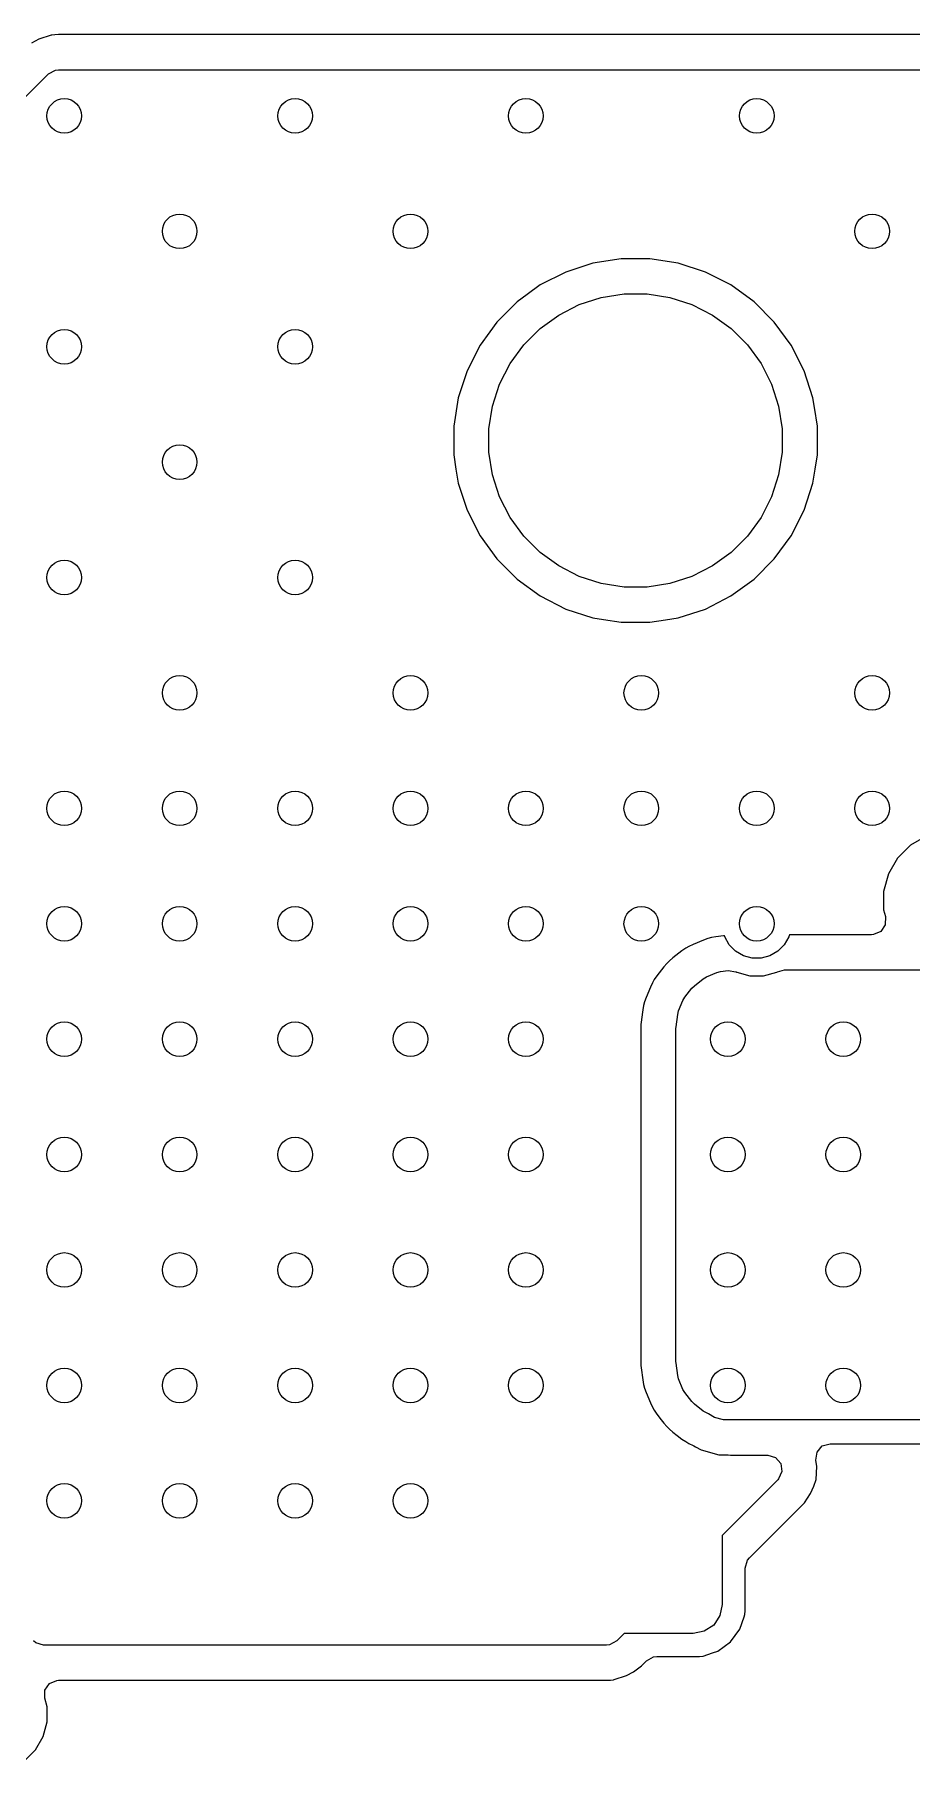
# Model space of a CAD drawing. Extents: x 2.65 to 6.49, y -4.64 to -1.62.
# Drawn here: x 4.301 to 4.6, y -2.687 to -2.098 of the extents above; entities that cross this region are included whole.
import ezdxf

# ---------------------------------------------------------------- set-up
doc = ezdxf.new("R2010")
doc.units = 0
doc.header["$MEASUREMENT"] = 0
doc.layers.add('BLACK', color=7, linetype='CONTINUOUS')

msp = doc.modelspace()

# ---------------------------------------------------------------- linework, layer by layer
at = {"layer": 'BLACK', "linetype": 'CONTINUOUS'}
for p, q in [((4.30231, -2.09979), (4.29989, -2.10111)), ((4.30651, -2.09842), (4.30231, -2.09979)), ((4.30231, -2.09979), (4.30231, -2.09979)), ((4.30679, -2.09839), (4.30651, -2.09842)), ((4.30651, -2.09842), (4.30651, -2.09842)), ((4.30782, -2.09828), (4.30679, -2.09839)), ((4.30911, -2.09821), (4.30782, -2.09828)), ((4.30782, -2.09828), (4.30782, -2.09828)), ((4.30782, -2.09828), (4.30782, -2.09828)), ((4.30782, -2.09828), (4.30782, -2.09828)), ((4.30782, -2.09828), (4.30782, -2.09828)), ((4.88882, -2.09821), (4.30911, -2.09821)), ((4.30911, -2.09821), (4.30911, -2.09821)), ((4.28371, -2.13361), (4.30566, -2.11167)), ((4.30566, -2.11167), (4.30807, -2.11035)), ((4.30807, -2.11035), (4.30911, -2.11024)), ((4.30911, -2.11024), (4.88882, -2.11024)), ((4.49138, -2.17621), (4.4821, -2.17923)), ((4.50102, -2.17469), (4.49138, -2.17621)), ((4.51079, -2.17469), (4.50102, -2.17469)), ((4.50102, -2.17469), (4.50102, -2.17469)), ((4.52043, -2.17621), (4.51079, -2.17469)), ((4.51079, -2.17469), (4.51079, -2.17469)), ((4.52972, -2.17923), (4.52043, -2.17621)), ((4.52043, -2.17621), (4.52043, -2.17621)), ((4.52043, -2.17621), (4.52043, -2.17621)), ((4.4734, -2.18366), (4.46889, -2.18694)), ((4.4821, -2.17923), (4.4734, -2.18366)), ((4.53842, -2.18366), (4.52972, -2.17923)), ((4.54631, -2.1894), (4.53842, -2.18366)), ((4.4655, -2.1894), (4.45859, -2.1963)), ((4.46889, -2.18694), (4.4655, -2.1894)), ((4.4655, -2.1894), (4.4655, -2.1894)), ((4.4655, -2.1894), (4.4655, -2.1894)), ((4.47968, -2.19391), (4.4867, -2.19034)), ((4.4867, -2.19034), (4.49419, -2.1879)), ((4.49419, -2.1879), (4.50197, -2.18667)), ((4.50197, -2.18667), (4.50984, -2.18667)), ((4.50984, -2.18667), (4.51762, -2.1879)), ((4.51762, -2.1879), (4.52511, -2.19034)), ((4.52511, -2.19034), (4.53213, -2.19391)), ((4.55322, -2.1963), (4.54631, -2.1894)), ((4.47331, -2.19854), (4.47968, -2.19391)), ((4.53213, -2.19391), (4.53851, -2.19854)), ((4.45614, -2.19967), (4.45285, -2.2042)), ((4.45859, -2.1963), (4.45614, -2.19967)), ((4.45859, -2.1963), (4.45859, -2.1963)), ((4.45859, -2.1963), (4.45859, -2.1963)), ((4.46774, -2.20411), (4.47331, -2.19854)), ((4.53851, -2.19854), (4.54408, -2.20411)), ((4.55896, -2.2042), (4.55322, -2.1963)), ((4.45285, -2.2042), (4.44842, -2.2129)), ((4.46311, -2.21048), (4.46774, -2.20411)), ((4.54408, -2.20411), (4.54871, -2.21048)), ((4.56339, -2.2129), (4.55896, -2.2042)), ((4.44842, -2.2129), (4.44541, -2.22219)), ((4.45953, -2.2175), (4.46311, -2.21048)), ((4.54871, -2.21048), (4.55228, -2.2175)), ((4.56641, -2.22219), (4.56339, -2.2129)), ((4.4571, -2.22499), (4.45953, -2.2175)), ((4.55228, -2.2175), (4.55472, -2.22499)), ((4.44541, -2.22219), (4.44388, -2.23183)), ((4.45586, -2.23277), (4.4571, -2.22499)), ((4.55472, -2.22499), (4.55595, -2.23277)), ((4.56691, -2.2254), (4.56641, -2.22219)), ((4.56793, -2.23183), (4.56691, -2.2254)), ((4.44388, -2.23183), (4.44388, -2.24159)), ((4.45586, -2.24065), (4.45586, -2.23277)), ((4.55595, -2.23277), (4.55595, -2.24065)), ((4.56793, -2.23213), (4.56793, -2.23183)), ((4.56793, -2.24159), (4.56793, -2.23213)), ((4.44388, -2.24159), (4.44465, -2.24647)), ((4.4571, -2.24843), (4.45586, -2.24065)), ((4.55595, -2.24065), (4.55472, -2.24843)), ((4.56716, -2.24647), (4.56793, -2.24159)), ((4.44465, -2.24647), (4.44541, -2.25124)), ((4.45953, -2.25592), (4.4571, -2.24843)), ((4.55472, -2.24843), (4.55228, -2.25592)), ((4.56641, -2.25124), (4.56716, -2.24647)), ((4.44541, -2.25124), (4.44842, -2.26052)), ((4.56339, -2.26052), (4.56641, -2.25124)), ((4.44842, -2.26052), (4.45285, -2.26922)), ((4.46311, -2.26294), (4.45953, -2.25592)), ((4.55228, -2.25592), (4.54871, -2.26294)), ((4.55896, -2.26922), (4.56339, -2.26052)), ((4.46774, -2.26931), (4.46311, -2.26294)), ((4.54871, -2.26294), (4.54408, -2.26931)), ((4.45285, -2.26922), (4.45859, -2.27712)), ((4.47331, -2.27488), (4.46774, -2.26931)), ((4.54408, -2.26931), (4.53851, -2.27488)), ((4.55322, -2.27712), (4.55896, -2.26922)), ((4.45859, -2.27712), (4.4655, -2.28402)), ((4.47968, -2.27951), (4.47331, -2.27488)), ((4.53851, -2.27488), (4.53213, -2.27951)), ((4.54631, -2.28402), (4.55322, -2.27712)), ((4.4655, -2.28402), (4.4734, -2.28976)), ((4.4867, -2.28309), (4.47968, -2.27951)), ((4.49419, -2.28552), (4.4867, -2.28309)), ((4.52511, -2.28309), (4.51762, -2.28552)), ((4.53213, -2.27951), (4.52511, -2.28309)), ((4.53842, -2.28976), (4.54631, -2.28402)), ((4.4734, -2.28976), (4.4821, -2.2942)), ((4.50197, -2.28675), (4.49419, -2.28552)), ((4.50984, -2.28675), (4.50197, -2.28675)), ((4.51762, -2.28552), (4.50984, -2.28675)), ((4.52972, -2.2942), (4.53842, -2.28976)), ((4.4821, -2.2942), (4.49138, -2.29721)), ((4.52043, -2.29721), (4.52972, -2.2942)), ((4.49138, -2.29721), (4.495, -2.29779)), ((4.495, -2.29779), (4.50102, -2.29874)), ((4.50102, -2.29874), (4.50102, -2.29874)), ((4.50102, -2.29874), (4.51079, -2.29874)), ((4.51079, -2.29874), (4.51614, -2.29789)), ((4.51614, -2.29789), (4.52043, -2.29721)), ((4.60505, -2.37167), (4.59966, -2.37478)), ((4.59966, -2.37478), (4.59526, -2.37918)), ((4.59966, -2.37478), (4.59966, -2.37478)), ((4.59214, -2.38458), (4.59053, -2.39059)), ((4.59525, -2.37918), (4.59214, -2.38458)), ((4.59214, -2.38458), (4.59214, -2.38458)), ((4.59526, -2.37918), (4.59525, -2.37918)), ((4.59053, -2.39059), (4.59053, -2.39681)), ((4.59109, -2.4019), (4.58955, -2.40418)), ((4.59053, -2.39681), (4.59116, -2.39915)), ((4.59116, -2.39915), (4.59109, -2.4019)), ((4.52908, -2.40713), (4.52552, -2.4086)), ((4.53057, -2.40662), (4.52908, -2.40713)), ((4.5318, -2.40629), (4.53057, -2.40662)), ((4.53334, -2.40599), (4.5318, -2.40629)), ((4.5318, -2.40629), (4.5318, -2.40629)), ((4.5359, -2.40565), (4.53334, -2.40599)), ((4.53334, -2.40599), (4.53334, -2.40599)), ((4.53621, -2.40565), (4.5359, -2.40565)), ((4.53633, -2.40609), (4.53621, -2.40565)), ((4.53787, -2.40876), (4.53633, -2.40609)), ((4.55816, -2.40609), (4.55661, -2.40876)), ((4.55837, -2.4053), (4.55816, -2.40609)), ((4.58644, -2.4053), (4.55837, -2.4053)), ((4.58702, -2.40526), (4.58644, -2.4053)), ((4.58955, -2.40418), (4.58702, -2.40526)), ((4.51864, -2.41316), (4.51746, -2.41419)), ((4.5217, -2.41081), (4.51864, -2.41316)), ((4.523, -2.40994), (4.5217, -2.41081)), ((4.52411, -2.4093), (4.523, -2.40994)), ((4.52552, -2.4086), (4.52411, -2.4093)), ((4.52411, -2.4093), (4.52411, -2.4093)), ((4.54005, -2.41095), (4.53787, -2.40876)), ((4.54272, -2.41249), (4.54005, -2.41095)), ((4.5457, -2.41328), (4.54272, -2.41249)), ((4.54879, -2.41328), (4.5457, -2.41328)), ((4.55176, -2.41249), (4.54879, -2.41328)), ((4.55443, -2.41095), (4.55176, -2.41249)), ((4.55661, -2.40876), (4.55443, -2.41095)), ((4.51317, -2.41933), (4.5123, -2.42064)), ((4.51552, -2.41628), (4.51317, -2.41933)), ((4.51317, -2.41933), (4.51317, -2.41933)), ((4.51317, -2.41933), (4.51317, -2.41933)), ((4.51655, -2.41509), (4.51552, -2.41628)), ((4.51552, -2.41628), (4.51552, -2.41628)), ((4.51746, -2.41419), (4.51655, -2.41509)), ((4.52902, -2.42035), (4.53012, -2.41971)), ((4.53012, -2.41971), (4.53368, -2.41824)), ((4.53368, -2.41824), (4.53491, -2.41791)), ((4.53491, -2.41791), (4.53746, -2.41757)), ((4.53746, -2.41757), (4.5401, -2.41798)), ((4.5401, -2.41798), (4.5401, -2.41798)), ((4.5401, -2.41798), (4.54012, -2.41799)), ((4.54012, -2.41799), (4.54018, -2.418)), ((4.54018, -2.418), (4.54033, -2.41807)), ((4.54033, -2.41807), (4.5404, -2.4181)), ((4.5404, -2.4181), (4.5404, -2.4181)), ((4.5404, -2.4181), (4.54491, -2.41931)), ((4.54491, -2.41931), (4.54491, -2.41931)), ((4.54491, -2.41931), (4.54958, -2.41931)), ((4.54958, -2.41931), (4.55409, -2.4181)), ((4.54958, -2.41931), (4.54958, -2.41931)), ((4.55409, -2.4181), (4.55431, -2.41798)), ((4.55431, -2.41798), (4.55675, -2.41732)), ((4.55675, -2.41732), (4.63289, -2.41732)), ((4.51096, -2.42316), (4.50949, -2.42672)), ((4.51166, -2.42175), (4.51096, -2.42316)), ((4.51096, -2.42316), (4.51096, -2.42316)), ((4.5123, -2.42064), (4.51166, -2.42175)), ((4.52271, -2.42666), (4.52506, -2.4236)), ((4.52506, -2.4236), (4.52596, -2.4227)), ((4.52596, -2.4227), (4.52902, -2.42035)), ((4.50825, -2.43173), (4.5078, -2.43512)), ((4.50835, -2.43098), (4.50825, -2.43173)), ((4.50865, -2.42944), (4.50835, -2.43098)), ((4.50835, -2.43098), (4.50835, -2.43098)), ((4.50898, -2.42821), (4.50865, -2.42944)), ((4.50949, -2.42672), (4.50898, -2.42821)), ((4.50949, -2.42672), (4.50949, -2.42672)), ((4.52027, -2.43255), (4.5206, -2.43132)), ((4.5206, -2.43132), (4.52208, -2.42776)), ((4.52208, -2.42776), (4.52271, -2.42666)), ((4.50768, -2.43654), (4.50766, -2.43733)), ((4.50766, -2.43733), (4.50766, -2.55086)), ((4.50773, -2.4359), (4.50768, -2.43654)), ((4.5078, -2.43512), (4.50773, -2.4359)), ((4.51969, -2.43733), (4.51973, -2.43669)), ((4.51969, -2.55086), (4.51969, -2.43733)), ((4.51973, -2.43669), (4.52027, -2.43255)), ((4.50766, -2.55086), (4.50768, -2.55165)), ((4.50768, -2.55165), (4.50773, -2.55229)), ((4.50773, -2.55229), (4.5078, -2.55307)), ((4.5078, -2.55307), (4.50835, -2.55721)), ((4.51973, -2.5515), (4.51969, -2.55086)), ((4.52027, -2.55564), (4.51973, -2.5515)), ((4.50835, -2.55721), (4.50865, -2.55875)), ((4.50865, -2.55875), (4.50898, -2.55998)), ((4.50898, -2.55998), (4.50949, -2.56147)), ((4.5206, -2.55687), (4.52027, -2.55564)), ((4.52208, -2.56043), (4.5206, -2.55687)), ((4.52271, -2.56153), (4.52208, -2.56043)), ((4.50949, -2.56147), (4.50949, -2.56147)), ((4.50949, -2.56147), (4.51096, -2.56503)), ((4.51096, -2.56503), (4.51166, -2.56644)), ((4.51166, -2.56644), (4.51166, -2.56644)), ((4.51166, -2.56644), (4.5123, -2.56755)), ((4.52506, -2.56459), (4.52271, -2.56153)), ((4.52596, -2.56549), (4.52506, -2.56459)), ((4.52902, -2.56784), (4.52596, -2.56549)), ((4.5123, -2.56755), (4.51317, -2.56886)), ((4.51317, -2.56886), (4.51468, -2.57082)), ((4.51468, -2.57082), (4.51552, -2.57191)), ((4.51552, -2.57191), (4.51655, -2.5731)), ((4.51655, -2.5731), (4.51746, -2.574)), ((4.53012, -2.56847), (4.52902, -2.56784)), ((4.53074, -2.56873), (4.53012, -2.56847)), ((4.53288, -2.56997), (4.53074, -2.56873)), ((4.53586, -2.57077), (4.53288, -2.56997)), ((4.5386, -2.57077), (4.53586, -2.57077)), ((4.53905, -2.57082), (4.5386, -2.57077)), ((4.53969, -2.57087), (4.53905, -2.57082)), ((4.65322, -2.57087), (4.53969, -2.57087)), ((4.51746, -2.574), (4.51864, -2.57503)), ((4.51864, -2.57503), (4.52007, -2.57613)), ((4.52007, -2.57613), (4.5217, -2.57738)), ((4.5217, -2.57738), (4.523, -2.57825)), ((4.523, -2.57825), (4.52411, -2.57889)), ((4.52411, -2.57889), (4.52411, -2.57889)), ((4.52411, -2.57889), (4.52411, -2.57889)), ((4.52411, -2.57889), (4.52552, -2.57959)), ((4.5696, -2.57973), (4.57224, -2.57896)), ((4.57224, -2.57896), (4.65322, -2.57896)), ((4.52552, -2.57959), (4.52552, -2.57959)), ((4.52552, -2.57959), (4.52552, -2.57959)), ((4.52552, -2.57959), (4.52579, -2.5797)), ((4.52579, -2.5797), (4.52637, -2.57998)), ((4.52637, -2.57998), (4.52828, -2.58109)), ((4.52828, -2.58109), (4.53429, -2.5827)), ((4.53429, -2.5827), (4.53677, -2.5827)), ((4.53677, -2.5827), (4.5374, -2.58274)), ((4.5374, -2.58274), (4.53748, -2.58275)), ((4.53748, -2.58275), (4.53827, -2.58283)), ((4.53827, -2.58283), (4.5389, -2.58287)), ((4.5389, -2.58287), (4.53969, -2.58289)), ((4.53969, -2.58289), (4.53969, -2.58289)), ((4.53969, -2.58289), (4.55099, -2.58289)), ((4.55099, -2.58289), (4.55363, -2.58367)), ((4.55363, -2.58367), (4.55543, -2.58575)), ((4.56741, -2.58453), (4.5678, -2.58181)), ((4.56773, -2.58676), (4.56741, -2.58453)), ((4.5678, -2.58181), (4.5696, -2.57973)), ((4.55582, -2.58847), (4.55468, -2.59097)), ((4.55543, -2.58575), (4.55582, -2.58847)), ((4.56754, -2.59117), (4.56773, -2.58676)), ((4.55444, -2.59123), (4.53543, -2.61024)), ((4.55468, -2.59097), (4.55444, -2.59123)), ((4.56348, -2.59917), (4.56562, -2.59597)), ((4.56562, -2.59597), (4.56676, -2.59347)), ((4.56676, -2.59347), (4.56754, -2.59117)), ((4.54476, -2.61792), (4.56295, -2.59973)), ((4.56295, -2.59973), (4.56324, -2.59942)), ((4.56295, -2.59973), (4.56295, -2.59973)), ((4.56324, -2.59942), (4.56348, -2.59917)), ((4.53543, -2.61024), (4.53543, -2.63386)), ((4.54333, -2.62137), (4.5441, -2.61873)), ((4.5441, -2.61873), (4.54476, -2.61792)), ((4.54333, -2.63599), (4.54333, -2.62137)), ((4.53468, -2.63762), (4.53255, -2.64082)), ((4.53543, -2.63386), (4.53468, -2.63762)), ((4.54291, -2.63806), (4.54321, -2.63719)), ((4.54321, -2.63719), (4.54333, -2.63599)), ((4.54321, -2.63719), (4.54321, -2.63719)), ((4.50197, -2.6437), (4.49946, -2.64621)), ((4.52559, -2.6437), (4.50197, -2.6437)), ((4.52936, -2.64295), (4.52559, -2.6437)), ((4.53255, -2.64082), (4.52936, -2.64295)), ((4.53827, -2.64654), (4.54145, -2.64224)), ((4.54145, -2.64224), (4.54291, -2.63806)), ((4.30135, -2.64686), (4.30054, -2.64621)), ((4.30399, -2.64764), (4.30135, -2.64686)), ((4.49601, -2.64764), (4.30399, -2.64764)), ((4.49705, -2.64753), (4.49601, -2.64764)), ((4.49946, -2.64621), (4.49705, -2.64753)), ((4.53397, -2.64972), (4.53827, -2.64654)), ((4.50571, -2.6564), (4.50705, -2.6554)), ((4.50705, -2.6554), (4.50797, -2.65471)), ((4.50797, -2.65471), (4.50965, -2.65302)), ((4.50965, -2.65302), (4.51207, -2.65171)), ((4.51207, -2.65171), (4.51311, -2.65159)), ((4.51311, -2.65159), (4.52773, -2.65159)), ((4.52773, -2.65159), (4.52893, -2.65148)), ((4.52893, -2.65148), (4.53215, -2.65035)), ((4.52893, -2.65148), (4.52893, -2.65148)), ((4.53215, -2.65035), (4.53397, -2.64972)), ((4.30444, -2.66306), (4.30598, -2.66078)), ((4.30598, -2.66078), (4.30851, -2.6597)), ((4.30851, -2.6597), (4.30909, -2.65967)), ((4.30909, -2.65967), (4.49601, -2.65967)), ((4.49601, -2.65967), (4.49608, -2.65966)), ((4.49608, -2.65966), (4.4973, -2.6596)), ((4.4973, -2.6596), (4.49833, -2.65948)), ((4.49833, -2.65948), (4.49861, -2.65945)), ((4.49861, -2.65945), (4.50281, -2.65808)), ((4.50281, -2.65808), (4.50523, -2.65676)), ((4.50523, -2.65676), (4.50571, -2.6564)), ((4.30437, -2.66581), (4.30444, -2.66306)), ((4.30514, -2.66867), (4.30437, -2.66581)), ((4.30514, -2.67385), (4.30514, -2.66867)), ((4.3012, -2.68336), (4.30379, -2.67887)), ((4.30379, -2.67887), (4.30514, -2.67385)), ((4.29753, -2.68703), (4.3012, -2.68336))]:
    msp.add_line(p, q, dxfattribs=at)
at = {"layer": 'BLACK'}
for centre in [(4.31102, -2.12598), (4.38976, -2.12598), (4.4685, -2.12598), (4.54724, -2.12598), (4.35039, -2.16535), (4.42913, -2.16535), (4.58661, -2.16535), (4.31102, -2.20472), (4.38976, -2.20472), (4.35039, -2.24409), (4.31102, -2.28346), (4.38976, -2.28346), (4.35039, -2.32283), (4.42913, -2.32283), (4.50787, -2.32283), (4.58661, -2.32283), (4.31102, -2.3622), (4.35039, -2.3622), (4.38976, -2.3622), (4.42913, -2.3622), (4.4685, -2.3622), (4.50787, -2.3622), (4.54724, -2.3622), (4.58661, -2.3622), (4.31102, -2.40157), (4.35039, -2.40157), (4.38976, -2.40157), (4.42913, -2.40157), (4.4685, -2.40157), (4.50787, -2.40157), (4.54724, -2.40157), (4.31102, -2.44094), (4.35039, -2.44094), (4.38976, -2.44094), (4.42913, -2.44094), (4.4685, -2.44094), (4.5374, -2.44094), (4.57677, -2.44094), (4.31102, -2.48031), (4.35039, -2.48031), (4.38976, -2.48031), (4.42913, -2.48031), (4.4685, -2.48031), (4.5374, -2.48031), (4.57677, -2.48031), (4.31102, -2.51969), (4.35039, -2.51969), (4.38976, -2.51969), (4.42913, -2.51969), (4.4685, -2.51969), (4.5374, -2.51969), (4.57677, -2.51969), (4.31102, -2.55906), (4.35039, -2.55906), (4.38976, -2.55906), (4.42913, -2.55906), (4.4685, -2.55906), (4.5374, -2.55906), (4.57677, -2.55906), (4.31102, -2.59843), (4.35039, -2.59843), (4.38976, -2.59843), (4.42913, -2.59843)]:
    msp.add_circle(centre, 0.00591, dxfattribs=at)

doc.saveas('drawing.dxf')
